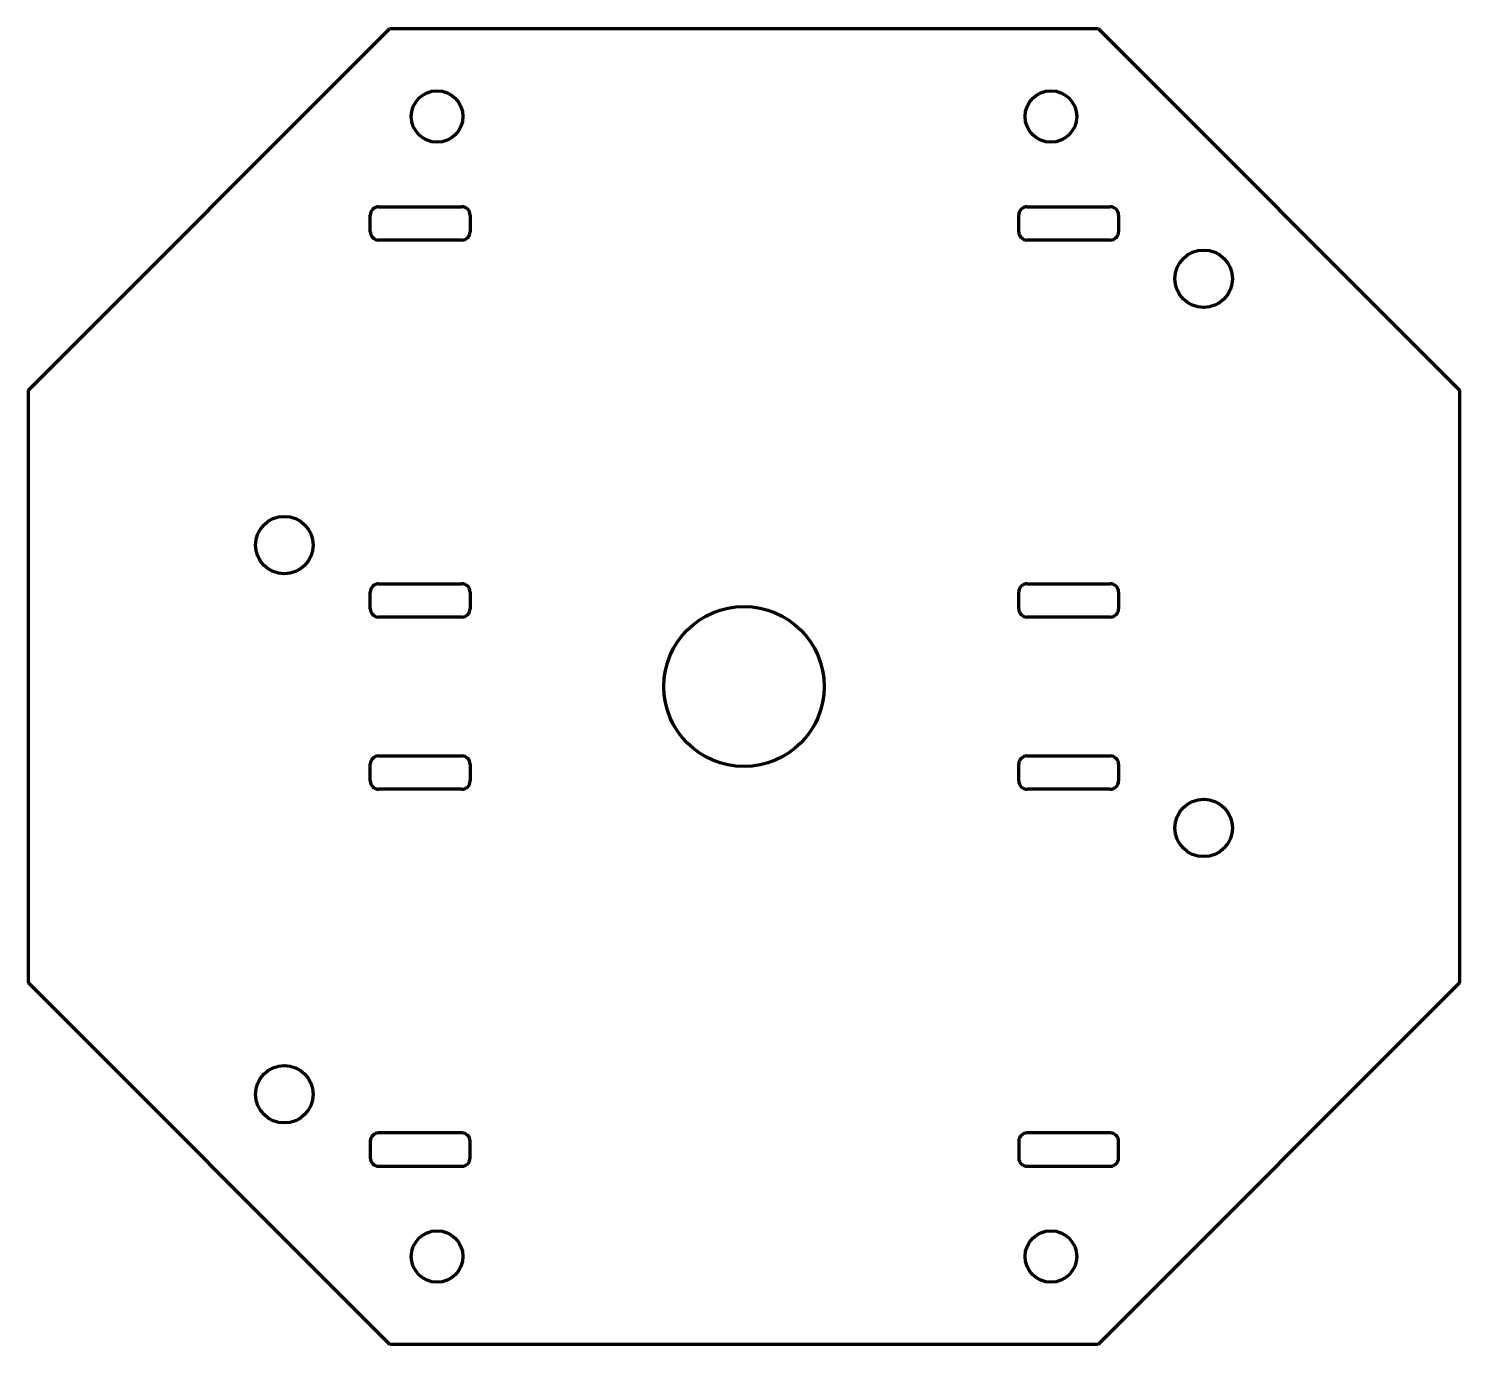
# Model space of a CAD drawing. Header units: millimetres. Extents: x -43 to 43, y -39.5 to 39.5.
import ezdxf

# ---------------------------------------------------------------- set-up
doc = ezdxf.new("R2010")
doc.units = ezdxf.units.MM
doc.layers.add('1', color=7, linetype='Continuous', true_color=0xffffff)

msp = doc.modelspace()

# ---------------------------------------------------------------- linework, layer by layer
at = {"layer": '1', "color": 163, "linetype": 'Continuous', "lineweight": 70}
for p, q in [((-42.988115, 17.80626), (-21.287337, 39.53)), ((-21.287337, 39.53), (21.287337, 39.53)), ((21.287337, 39.53), (42.988115, 17.80626)), ((-21.9564, 28.8251), (-16.9564, 28.8251)), ((17.0072, 28.8251), (22.0072, 28.8251)), ((-22.4564, 27.3251), (-22.4564, 28.3251)), ((-16.4564, 28.3251), (-16.4564, 27.3251)), ((16.5072, 27.3251), (16.5072, 28.3251)), ((22.5072, 28.3251), (22.5072, 27.3251)), ((-16.9564, 26.8251), (-21.9564, 26.8251)), ((22.0072, 26.8251), (17.0072, 26.8251)), ((-42.988115, -17.80626), (-42.988115, 17.80626)), ((42.988115, 17.80626), (42.988115, -17.80626)), ((-21.9564, 6.1749), (-16.9564, 6.1749)), ((17.0072, 6.1749), (22.0072, 6.1749)), ((-22.4564, 4.6749), (-22.4564, 5.6749)), ((-16.4564, 5.6749), (-16.4564, 4.6749)), ((16.5072, 4.6749), (16.5072, 5.6749)), ((22.5072, 5.6749), (22.5072, 4.6749)), ((-16.9564, 4.1749), (-21.9564, 4.1749)), ((22.0072, 4.1749), (17.0072, 4.1749)), ((-21.9564, -4.1749), (-16.9564, -4.1749)), ((17.0072, -4.1749), (22.0072, -4.1749)), ((-22.4564, -5.6749), (-22.4564, -4.6749)), ((-16.4564, -4.6749), (-16.4564, -5.6749)), ((16.5072, -5.6749), (16.5072, -4.6749)), ((22.5072, -4.6749), (22.5072, -5.6749)), ((-16.9564, -6.1749), (-21.9564, -6.1749)), ((22.0072, -6.1749), (17.0072, -6.1749)), ((-21.287337, -39.53), (-42.988115, -17.80626)), ((42.988115, -17.80626), (21.287337, -39.53)), ((-22.4564, -27.3251), (-22.4564, -28.3251)), ((-16.9564, -26.8251), (-21.9564, -26.8251)), ((-16.4564, -28.3251), (-16.4564, -27.3251)), ((16.5072, -27.3251), (16.5072, -28.3251)), ((22.0072, -26.8251), (17.0072, -26.8251)), ((22.5072, -28.3251), (22.5072, -27.3251)), ((-21.9564, -28.8251), (-16.9564, -28.8251)), ((17.0072, -28.8251), (22.0072, -28.8251)), ((21.287337, -39.53), (-21.287337, -39.53))]:
    msp.add_line(p, q, dxfattribs=at)
for centre, radius in [((-18.442536, 34.247282), 1.55), ((18.442536, 34.247282), 1.55), ((27.6225, 24.501), 1.725), ((-27.6225, 8.499), 1.725), ((0, 0), 4.8125), ((27.6225, -8.499), 1.725), ((-27.6225, -24.501), 1.725), ((-18.442536, -34.247282), 1.55), ((18.442536, -34.247282), 1.55)]:
    msp.add_circle(centre, radius, dxfattribs=at)
for centre, start, end in [((-21.9564, 28.3251), 90, 180), ((-16.9564, 28.3251), 0, 90), ((17.0072, 28.3251), 90, 180), ((22.0072, 28.3251), 0, 90), ((-21.9564, 27.3251), 180, 270), ((-16.9564, 27.3251), 270, 0), ((17.0072, 27.3251), 180, 270), ((22.0072, 27.3251), 270, 360), ((-21.9564, 5.6749), 90, 180), ((-16.9564, 5.6749), 0, 90), ((17.0072, 5.6749), 90, 180), ((22.0072, 5.6749), 0, 90), ((-21.9564, 4.6749), 180, 270), ((-16.9564, 4.6749), 270, 0), ((17.0072, 4.6749), 180, 270), ((22.0072, 4.6749), 270, 0), ((-21.9564, -4.6749), 90, 180), ((-16.9564, -4.6749), 0, 90), ((17.0072, -4.6749), 90, 180), ((22.0072, -4.6749), 0, 90), ((-21.9564, -5.6749), 180, 270), ((-16.9564, -5.6749), 270, 0), ((17.0072, -5.6749), 180, 270), ((22.0072, -5.6749), 270, 0), ((-21.9564, -27.3251), 90, 180), ((-16.9564, -27.3251), 0, 90), ((17.0072, -27.3251), 90, 180), ((22.0072, -27.3251), 0, 90), ((-21.9564, -28.3251), 180, 270), ((-16.9564, -28.3251), 270, 0), ((17.0072, -28.3251), 180, 270), ((22.0072, -28.3251), 270, 360)]:
    msp.add_arc(centre, 0.5, start, end, dxfattribs=at)

doc.saveas('drawing.dxf')
